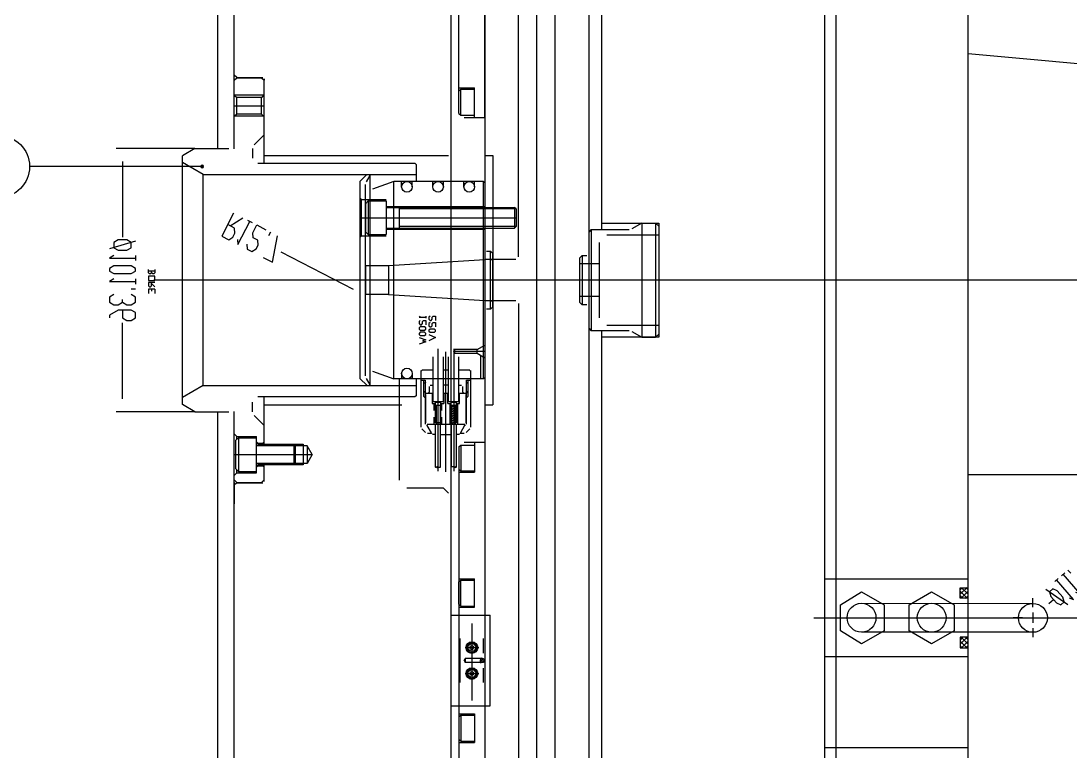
# Model space of a CAD drawing. Header units: millimetres. Extents: x -1 to 1014, y -756 to 757.
# Drawn here: x 357.1 to 465.7, y 168.8 to 244.4 of the extents above; entities that cross this region are included whole.
import ezdxf

# ---------------------------------------------------------------- set-up
doc = ezdxf.new("R2010")
doc.units = ezdxf.units.MM

# ---------------------------------------------------------------- blocks, each defined once
blk = doc.blocks.new('blockName2')
for points in [[(377.481, 231.182), (377.481, 405.569)], [(379.186, 231.182), (379.186, 405.569)], [(417.188, 307.677), (417.188, 222.811)], [(405.103, 306.066), (405.103, 129.081)], [(415.845, 306.066), (415.845, 129.081)], [(408.594, 219.991), (408.594, 295.457)], [(410.474, 137.724), (410.474, 295.457)], [(412.354, 295.457), (412.354, 139.69)], [(401.611, 142.375), (401.611, 292.819)], [(440.285, 145.377), (440.285, 289.865)], [(441.466, 145.33), (441.466, 289.818)], [(455.088, 145.377), (455.088, 289.818)], [(405.103, 234.359), (405.103, 279.478)], [(402.417, 234.815), (402.417, 279.021)], [(491.064, 237.716), (455.088, 240.995)], [(379.455, 238.522), (379.186, 238.79)], [(379.186, 238.24), (379.455, 238.508)], [(379.186, 231.157), (379.186, 238.24)], [(379.455, 238.522), (382.14, 238.522)], [(379.455, 238.508), (382.006, 238.508)], [(382.006, 238.508), (382.275, 238.24)], [(382.275, 238.387), (382.275, 238.24)], [(382.275, 229.659), (382.275, 238.24)], [(402.417, 237.447), (404.028, 237.447)], [(402.417, 237.125), (402.605, 237.313)], [(402.417, 234.815), (402.417, 237.125)], [(402.605, 234.627), (402.605, 237.313)], [(402.605, 237.313), (404.028, 237.313)], [(404.028, 234.359), (404.028, 237.447)], [(379.186, 236.719), (379.431, 236.474)], [(382.197, 236.689), (379.186, 236.689)], [(379.431, 234.755), (379.431, 236.474)], [(381.982, 236.474), (379.431, 236.474)], [(382.251, 236.742), (381.982, 236.474)], [(381.982, 234.755), (381.982, 236.474)], [(379.186, 235.614), (382.275, 235.614)], [(379.431, 234.755), (379.186, 234.51)], [(381.982, 234.755), (379.431, 234.755)], [(381.982, 234.755), (382.251, 234.486)], [(402.417, 234.815), (402.605, 234.627)], [(382.197, 234.54), (379.186, 234.54)], [(402.605, 234.627), (404.028, 234.627)], [(405.103, 234.359), (402.98, 234.359)], [(382.275, 232.613), (381.223, 231.562)], [(375.097, 231.184), (366.963, 231.184)], [(375.097, 231.184), (373.815, 230.444)], [(373.815, 204.703), (373.815, 230.444)], [(375.097, 231.184), (378.618, 231.184)], [(381.066, 231.182), (381.066, 230.196)], [(382.328, 230.465), (396.509, 230.465)], [(382.409, 230.465), (401.343, 230.465)], [(405.108, 230.465), (405.914, 230.465)], [(405.914, 230.465), (405.914, 204.682)], [(375.588, 229.327), (358.006, 229.327)], [(367.634, 229.842), (367.634, 222.005)], [(375.963, 228.484), (373.815, 229.725)], [(375.722, 229.327), (375.588, 229.327)], [(381.603, 229.659), (397.851, 229.659)], [(397.851, 229.659), (397.986, 229.525)], [(397.986, 229.538), (397.986, 227.779)], [(375.963, 206.663), (375.963, 228.484)], [(375.963, 228.484), (397.986, 228.484)], [(392.856, 228.45), (392.212, 227.806)], [(393.219, 228.41), (392.834, 227.744)], [(393.178, 228.45), (393.219, 228.41)], [(393.219, 228.41), (393.219, 206.737)], [(392.211, 207.368), (392.211, 227.806)], [(392.762, 207.671), (392.762, 227.476)], [(395.703, 227.779), (393.48, 226.97)], [(395.703, 207.368), (395.703, 227.779)], [(404.968, 227.779), (395.703, 227.779)], [(396.495, 227.228), (396.495, 227.779)], [(397.596, 227.228), (397.596, 227.779)], [(399.718, 227.228), (399.718, 227.779)], [(400.819, 227.228), (400.819, 227.779)], [(402.941, 227.228), (402.941, 227.779)], [(404.042, 227.228), (404.042, 227.779)], [(404.968, 207.368), (404.968, 227.779)], [(404.968, 227.779), (405.103, 227.645)], [(405.103, 227.645), (405.103, 207.502)], [(392.212, 226.045), (392.346, 225.91)], [(392.346, 222.15), (392.346, 225.911)], [(392.346, 225.91), (394.903, 225.91)], [(392.754, 225.479), (393.049, 225.775)], [(392.754, 225.479), (392.754, 222.579)], [(393.049, 225.775), (394.903, 225.775)], [(393.049, 225.775), (393.049, 222.283)], [(394.903, 225.775), (394.903, 222.283)], [(394.903, 225.197), (405.103, 225.197)], [(394.903, 225.103), (408.17, 225.103)], [(396.245, 225.103), (396.245, 222.955)], [(408.331, 224.942), (396.245, 224.942)], [(408.331, 224.942), (408.17, 225.103)], [(408.17, 225.103), (408.17, 222.955)], [(408.331, 224.942), (408.331, 223.116)], [(379.116, 224.507), (377.888, 222.119), (378.604, 221.75), (379.048, 222.026), (379.252, 222.424), (379.218, 222.945), (378.502, 223.313)], [(378.741, 223.19), (380.071, 224.016)], [(380.549, 223.77), (381.027, 223.524)], [(392.211, 224.029), (408.331, 224.029)], [(379.525, 221.78), (379.559, 221.259), (380.788, 223.647)], [(380.481, 221.289), (380.515, 220.768), (380.992, 220.522), (381.436, 220.797), (381.641, 221.195), (381.607, 221.716), (381.129, 221.962), (381.095, 222.483), (381.504, 223.279), (382.46, 222.787)], [(394.903, 222.955), (408.17, 222.955)], [(394.903, 222.861), (405.103, 222.861)], [(408.331, 223.116), (396.245, 223.116)], [(408.331, 223.116), (408.17, 222.955)], [(416.114, 222.81), (415.845, 222.542)], [(416.114, 222.811), (416.114, 212.337)], [(416.114, 222.811), (420.052, 222.811)], [(417.188, 223.482), (423.096, 223.482)], [(421.351, 223.482), (420.312, 222.882)], [(421.351, 223.482), (422.774, 223.482)], [(421.351, 223.482), (421.351, 211.665)], [(423.096, 223.159), (422.774, 223.482)], [(422.774, 223.482), (422.774, 211.665)], [(423.096, 223.482), (423.096, 211.665)], [(423.096, 223.159), (423.096, 211.987)], [(368.977, 221.602), (366.291, 220.796)], [(368.529, 221.468), (368.082, 221.736), (367.186, 221.736), (366.739, 221.468), (366.739, 220.931), (367.186, 220.662), (368.082, 220.662), (368.529, 220.931), (368.529, 221.468)], [(382.186, 219.908), (383.142, 219.416), (383.654, 222.173)], [(382.937, 222.542), (382.733, 222.144)], [(392.212, 222.016), (392.346, 222.151)], [(392.346, 222.15), (394.903, 222.15)], [(392.754, 222.579), (393.049, 222.283)], [(393.049, 222.283), (394.903, 222.283)], [(417.725, 222.273), (423.096, 222.273)], [(405.712, 220.528), (405.291, 220.528)], [(405.645, 220.528), (405.645, 214.619)], [(405.914, 220.326), (405.712, 220.528)], [(416.919, 221.468), (416.919, 213.679)], [(366.739, 220.125), (366.291, 219.856), (368.977, 219.856)], [(368.977, 220.125), (368.977, 219.588)], [(383.995, 220.488), (391.498, 216.628)], [(405.645, 219.722), (395.135, 219.051)], [(408.325, 219.722), (405.103, 219.722)], [(405.645, 219.722), (405.914, 219.722)], [(405.914, 214.821), (405.914, 220.326)], [(415.174, 220.131), (414.905, 219.863)], [(414.905, 219.863), (414.905, 215.284)], [(415.174, 220.132), (415.641, 220.132)], [(415.174, 220.131), (415.174, 215.015)], [(368.977, 218.782), (368.529, 219.051), (366.739, 219.051), (366.291, 218.782), (366.291, 218.514), (366.739, 218.245), (368.529, 218.245), (368.977, 218.514), (368.977, 218.782)], [(370.634, 218.328), (370.522, 218.216), (370.41, 218.216), (370.298, 218.328), (370.298, 218.664)], [(370.298, 218.552), (370.97, 218.552)], [(370.97, 218.664), (370.97, 218.328), (370.858, 218.216), (370.746, 218.216), (370.634, 218.328), (370.634, 218.552)], [(392.795, 216.096), (392.795, 219.051)], [(395.135, 219.051), (392.795, 219.051)], [(395.135, 219.051), (395.135, 216.096)], [(414.905, 219.279), (416.919, 219.279)], [(366.739, 217.708), (366.291, 217.439), (368.977, 217.439)], [(368.977, 217.708), (368.977, 217.171)], [(370.97, 217.993), (370.298, 217.993), (370.298, 217.545), (370.97, 217.545), (370.97, 217.993)], [(370.97, 217.321), (370.298, 217.321), (370.298, 216.986), (370.41, 216.874), (370.522, 216.874), (370.634, 216.986), (370.634, 217.321)], [(653.412, 217.574), (370.859, 217.574)], [(373.815, 217.574), (373.815, 217.574)], [(405.914, 217.574), (373.815, 217.574)], [(423.919, 217.574), (376.712, 217.574)], [(405.103, 217.574), (405.103, 217.574)], [(415.845, 217.574), (415.845, 217.574)], [(368.977, 216.634), (368.529, 216.634)], [(370.97, 216.65), (370.298, 216.65), (370.298, 216.202)], [(370.634, 217.209), (370.97, 216.874)], [(370.634, 216.65), (370.634, 216.426)], [(370.97, 216.65), (370.97, 216.202)], [(366.739, 216.096), (366.291, 215.828), (366.291, 215.291), (366.739, 215.022), (367.186, 215.022), (367.634, 215.291), (367.634, 215.559)], [(367.634, 215.291), (368.082, 215.022), (368.529, 215.022), (368.977, 215.291), (368.977, 215.828), (368.529, 216.096)], [(395.135, 216.096), (392.795, 216.096)], [(395.135, 216.096), (405.645, 215.425)], [(408.325, 215.425), (405.103, 215.425)], [(405.645, 215.425), (405.914, 215.425)], [(408.594, 215.156), (408.594, 139.69)], [(416.919, 215.868), (414.905, 215.868)], [(414.905, 215.284), (415.174, 215.015)], [(367.634, 214.485), (367.634, 213.679), (368.082, 213.411), (368.529, 213.411), (368.977, 213.679), (368.977, 214.217), (368.529, 214.485), (367.186, 214.485), (366.291, 213.948), (366.291, 213.679)], [(405.291, 214.619), (405.712, 214.619)], [(405.914, 214.821), (405.712, 214.619)], [(415.641, 215.015), (415.174, 215.015)], [(367.634, 205.306), (367.634, 213.142)], [(398.429, 213.862), (398.318, 213.75), (398.989, 213.75)], [(398.429, 213.414), (398.318, 213.302), (398.318, 213.078), (398.429, 212.967), (398.541, 212.967), (398.653, 213.078), (398.653, 213.302), (398.765, 213.414), (398.989, 213.414), (398.989, 212.967)], [(398.989, 213.862), (398.989, 213.638)], [(399.437, 213.862), (399.325, 213.75), (399.325, 213.526), (399.437, 213.414), (399.548, 213.414), (399.66, 213.526), (399.66, 213.75), (399.772, 213.862), (399.996, 213.862), (399.996, 213.414)], [(399.437, 213.19), (399.325, 213.078), (399.325, 212.855), (399.437, 212.743), (399.548, 212.743), (399.66, 212.855), (399.66, 213.078), (399.772, 213.19), (399.996, 213.19), (399.996, 212.743)], [(398.989, 212.631), (398.877, 212.743), (398.429, 212.743), (398.318, 212.631), (398.318, 212.519), (398.429, 212.407), (398.877, 212.407), (398.989, 212.519), (398.989, 212.631)], [(398.989, 212.071), (398.877, 212.183), (398.429, 212.183), (398.318, 212.071), (398.318, 211.959), (398.429, 211.847), (398.877, 211.847), (398.989, 211.959), (398.989, 212.071)], [(399.996, 212.407), (399.884, 212.519), (399.437, 212.519), (399.325, 212.407), (399.325, 212.295), (399.437, 212.183), (399.884, 212.183), (399.996, 212.295), (399.996, 212.407)], [(399.325, 211.959), (399.996, 211.624), (399.325, 211.288)], [(415.845, 212.605), (416.114, 212.336)], [(420.052, 212.337), (416.114, 212.337)], [(417.188, 212.337), (417.188, 127.47)], [(423.096, 212.874), (417.725, 212.874)], [(420.312, 212.265), (421.351, 211.665)], [(422.774, 211.665), (423.096, 211.987)], [(398.318, 211.624), (398.989, 211.4), (398.653, 211.288), (398.989, 211.176), (398.318, 210.952)], [(404.306, 210.403), (405.097, 210.859)], [(423.096, 211.665), (417.188, 211.665)], [(421.351, 211.665), (422.774, 211.665)], [(399.731, 209.651), (399.731, 205.032)], [(400.268, 197.806), (400.268, 210.467)], [(400.806, 209.651), (400.806, 205.032)], [(401.074, 197.747), (401.074, 210.143)], [(401.343, 205.032), (401.343, 209.651)], [(401.999, 210.403), (401.874, 210.188)], [(401.874, 210.188), (401.999, 209.973)], [(405.097, 210.188), (401.874, 210.188)], [(401.88, 210.467), (401.88, 197.806)], [(401.999, 209.973), (401.999, 210.403)], [(404.306, 210.403), (401.999, 210.403)], [(404.306, 209.973), (401.999, 209.973)], [(402.417, 205.032), (402.417, 209.651)], [(404.306, 209.973), (404.306, 210.403)], [(405.097, 209.517), (404.306, 209.973)], [(404.641, 209.78), (404.641, 207.368)], [(401.074, 207.42), (401.074, 209.382)], [(393.483, 208.176), (395.703, 207.368)], [(396.495, 207.919), (396.495, 207.368)], [(397.596, 207.919), (397.596, 207.368)], [(398.523, 208.174), (398.657, 208.308)], [(398.523, 207.368), (398.523, 208.228)], [(398.523, 207.234), (398.523, 208.228)], [(398.603, 208.308), (399.731, 208.308)], [(400.806, 208.308), (401.343, 208.308)], [(402.417, 208.308), (403.545, 208.308)], [(403.625, 208.174), (403.491, 208.308)], [(403.626, 208.228), (403.626, 207.368)], [(403.626, 208.228), (403.626, 207.234)], [(404.968, 207.368), (405.103, 207.502)], [(375.963, 206.663), (373.815, 205.423)], [(375.963, 206.663), (397.986, 206.663)], [(392.211, 207.368), (392.883, 206.697)], [(392.834, 207.403), (393.219, 206.737)], [(393.219, 206.737), (393.178, 206.697)], [(404.968, 207.368), (395.703, 207.368)], [(396.24, 207.368), (396.24, 196.894)], [(397.986, 207.368), (397.986, 205.623)], [(398.523, 202.377), (398.523, 207.234)], [(398.523, 207.234), (398.926, 207.234)], [(398.791, 205.522), (398.791, 207.234)], [(398.993, 206.983), (398.791, 206.867)], [(398.926, 207.234), (398.926, 202.668)], [(399.328, 206.562), (399.328, 205.992)], [(399.463, 206.697), (399.731, 206.697)], [(401.343, 206.697), (400.806, 206.697)], [(402.417, 206.697), (402.686, 206.697)], [(402.82, 205.992), (402.82, 206.562)], [(403.357, 206.867), (403.156, 206.983)], [(403.223, 207.234), (403.626, 207.234)], [(403.223, 202.668), (403.223, 207.234)], [(403.357, 207.234), (403.357, 205.522)], [(403.626, 207.234), (403.626, 202.377)], [(397.851, 205.488), (381.603, 205.488)], [(382.275, 200.607), (382.275, 205.488)], [(397.986, 205.623), (397.851, 205.488)], [(398.993, 205.891), (398.791, 206.092)], [(398.791, 205.522), (398.926, 205.387)], [(398.993, 205.891), (399.731, 205.891)], [(398.993, 202.802), (398.993, 205.757)], [(399.228, 205.891), (399.328, 205.992)], [(399.664, 205.891), (399.664, 204.817)], [(400.805, 205.891), (401.343, 205.891)], [(400.873, 205.891), (400.873, 204.817)], [(401.276, 204.817), (401.276, 205.891)], [(402.417, 205.891), (403.156, 205.891)], [(402.484, 204.817), (402.484, 205.891)], [(402.82, 205.992), (402.921, 205.891)], [(403.357, 206.092), (403.156, 205.891)], [(403.156, 202.802), (403.156, 205.757)], [(403.223, 205.387), (403.357, 205.522)], [(375.097, 203.963), (373.815, 204.703)], [(381.066, 203.965), (381.066, 204.951)], [(382.328, 204.682), (396.509, 204.682)], [(382.409, 204.682), (396.24, 204.682)], [(399.664, 204.817), (400, 204.817)], [(399.731, 205.032), (400.806, 205.032)], [(399.866, 204.098), (399.866, 204.817)], [(400, 202.802), (400, 204.943)], [(400.47, 204.922), (400.067, 204.922)], [(400.47, 204.615), (400.067, 204.615)], [(400.067, 204.615), (400.067, 202.668)], [(400.47, 204.615), (400.47, 202.668)], [(400.537, 202.802), (400.537, 204.943)], [(400.537, 204.817), (400.873, 204.817)], [(400.671, 204.098), (400.671, 204.817)], [(401.276, 204.817), (401.611, 204.817)], [(401.343, 205.032), (402.417, 205.032)], [(401.477, 204.817), (401.477, 202.668)], [(402.081, 204.922), (401.678, 204.922)], [(401.678, 202.668), (401.678, 204.615)], [(402.081, 204.615), (401.678, 204.615)], [(401.678, 204.388), (401.906, 204.615)], [(401.678, 204.146), (402.081, 204.549)], [(401.678, 203.905), (402.081, 204.308)], [(402.081, 202.668), (402.081, 204.615)], [(402.148, 204.943), (402.148, 202.802)], [(402.148, 204.817), (402.484, 204.817)], [(402.283, 204.817), (402.283, 202.668)], [(405.108, 204.682), (405.914, 204.682)], [(375.097, 203.963), (366.963, 203.963)], [(375.097, 203.963), (378.618, 203.963)], [(377.481, 29.578), (377.481, 203.965)], [(379.186, 196.908), (379.186, 203.99)], [(379.186, 29.578), (379.186, 203.965)], [(382.275, 202.534), (381.223, 203.585)], [(399.866, 202.668), (399.866, 203.387)], [(400.671, 202.668), (400.671, 203.387)], [(401.678, 203.664), (402.081, 204.067)], [(401.678, 203.423), (402.081, 203.826)], [(401.678, 203.182), (402.081, 203.584)], [(401.678, 202.94), (402.081, 203.343)], [(398.601, 202.187), (398.981, 201.807)], [(399.153, 202.534), (399.06, 202.534)], [(399.127, 202.668), (403.021, 202.668)], [(399.579, 201.795), (399.145, 202.547)], [(400.537, 202.802), (400, 202.802)], [(400.013, 198.24), (400.013, 202.668)], [(400.524, 198.24), (400.524, 202.668)], [(401.678, 202.802), (401.611, 202.802)], [(401.625, 202.668), (401.625, 198.24)], [(401.678, 202.699), (402.081, 203.102)], [(401.889, 202.668), (402.081, 202.861)], [(402.148, 202.802), (402.081, 202.802)], [(402.135, 202.668), (402.135, 198.24)], [(403.003, 202.547), (402.569, 201.795)], [(403.088, 202.534), (402.996, 202.534)], [(403.167, 201.807), (403.547, 202.187)], [(379.455, 201.413), (379.186, 201.682)], [(379.321, 200.983), (379.616, 201.279)], [(379.321, 200.983), (379.321, 198.083)], [(379.455, 201.117), (379.455, 201.413)], [(379.455, 201.413), (381.469, 201.413)], [(379.616, 201.279), (381.469, 201.279)], [(379.616, 201.279), (379.616, 197.787)], [(381.469, 197.653), (381.469, 201.413)], [(399.597, 201.728), (399.171, 201.728)], [(399.597, 201.728), (399.597, 201.675)], [(400.013, 201.594), (399.678, 201.594)], [(400.524, 201.594), (401.625, 201.594)], [(402.471, 201.594), (402.135, 201.594)], [(402.551, 201.675), (402.551, 201.728)], [(402.977, 201.728), (402.551, 201.728)], [(381.469, 200.836), (381.603, 200.701)], [(386.716, 200.446), (381.469, 200.446)], [(381.603, 200.701), (382.14, 200.701)], [(381.603, 200.607), (381.603, 200.701)], [(381.603, 200.607), (382.677, 200.607)], [(382.14, 200.701), (382.275, 200.836)], [(382.14, 200.607), (382.14, 200.701)], [(382.684, 200.607), (386.309, 200.607)], [(385.497, 200.446), (385.336, 200.607)], [(385.336, 200.607), (385.336, 198.459)], [(385.497, 200.446), (385.497, 198.62)], [(386.303, 200.607), (386.303, 198.459)], [(386.71, 200.446), (386.71, 198.62)], [(387.237, 199.533), (386.71, 200.446)], [(402.417, 200.332), (402.605, 200.52)], [(402.417, 200.332), (402.417, 156.126)], [(402.417, 200.332), (402.417, 198.022)], [(402.605, 200.52), (404.028, 200.52)], [(402.605, 200.52), (402.605, 197.834)], [(405.103, 200.788), (402.98, 200.788)], [(404.028, 200.788), (404.028, 197.7)], [(379.186, 199.533), (387.237, 199.533)], [(387.238, 199.533), (386.71, 198.62)], [(379.321, 198.083), (379.616, 197.787)], [(379.455, 197.653), (379.455, 197.949)], [(379.616, 197.787), (381.469, 197.787)], [(386.717, 198.62), (381.469, 198.62)], [(381.603, 198.365), (381.469, 198.23)], [(381.603, 198.365), (381.603, 198.459)], [(386.303, 198.459), (381.603, 198.459)], [(381.603, 198.365), (382.14, 198.365)], [(382.14, 198.365), (382.14, 198.459)], [(382.14, 198.365), (382.275, 198.23)], [(382.275, 196.908), (382.275, 198.459)], [(385.497, 198.62), (385.336, 198.459)], [(400.013, 198.24), (400.141, 198.308), (400.268, 198.24), (400.141, 198.173), (400.013, 198.24)], [(400.524, 198.24), (400.46, 198.182), (400.332, 198.182), (400.268, 198.24)], [(401.625, 198.24), (401.688, 198.299), (401.816, 198.299), (401.88, 198.24)], [(401.88, 198.24), (402.007, 198.308), (402.135, 198.24), (402.007, 198.173), (401.88, 198.24)], [(402.417, 198.022), (402.605, 197.834)], [(402.417, 197.7), (404.028, 197.7)], [(402.605, 197.834), (404.028, 197.834)], [(379.455, 197.653), (379.186, 197.384)], [(379.186, 196.908), (379.455, 196.639)], [(379.186, 196.639), (379.186, 194.452)], [(379.455, 196.625), (379.186, 196.357)], [(379.455, 197.653), (381.469, 197.653)], [(379.455, 196.639), (382.006, 196.639)], [(379.455, 196.626), (382.14, 196.626)], [(382.006, 196.639), (382.275, 196.908)], [(382.275, 196.76), (382.275, 196.907)], [(491.064, 197.431), (455.088, 197.431)], [(397.046, 196.088), (400.806, 196.088)], [(400.806, 196.088), (401.343, 195.551)], [(464.752, 187.001), (465.09, 187.295)], [(466.22, 185.312), (466.682, 185.121), (464.921, 187.148)], [(465.428, 187.589), (465.721, 187.251)], [(402.417, 186.689), (404.028, 186.689)], [(402.417, 186.366), (402.605, 186.554)], [(402.417, 184.057), (402.417, 186.366)], [(402.605, 183.869), (402.605, 186.554)], [(402.605, 186.554), (404.028, 186.554)], [(404.028, 183.734), (404.028, 186.689)], [(440.285, 186.689), (455.088, 186.689)], [(454.282, 185.081), (454.966, 185.765)], [(454.282, 185.556), (454.491, 185.765)], [(454.282, 184.69), (454.282, 185.765)], [(454.282, 185.765), (455.088, 185.765)], [(455.088, 185.083), (454.407, 185.765)], [(455.088, 185.558), (454.881, 185.765)], [(464.076, 186.414), (464.414, 186.708)], [(465.544, 184.725), (466.006, 184.534), (464.245, 186.561)], [(446.403, 181.317), (444.077, 179.974), (441.912, 181.317), (441.912, 184.003), (444.077, 185.346), (446.403, 184.003), (446.403, 181.317)], [(453.654, 181.317), (451.328, 179.974), (449.002, 181.317), (449.002, 184.003), (451.328, 185.346), (453.654, 184.003), (453.654, 181.317)], [(455.006, 184.69), (454.282, 185.414)], [(454.531, 184.69), (454.282, 184.94)], [(455.088, 184.69), (454.282, 184.69)], [(454.366, 184.69), (455.088, 185.412)], [(454.841, 184.69), (455.088, 184.937)], [(461.802, 183.734), (461.802, 184.69)], [(463.147, 185.607), (465.415, 184.02)], [(463.525, 185.343), (463.649, 184.858), (464.237, 184.182), (464.699, 183.991), (465.037, 184.285), (464.912, 184.769), (464.325, 185.445), (463.863, 185.636), (463.525, 185.343)], [(402.417, 184.057), (402.605, 183.869)], [(402.417, 183.734), (404.028, 183.734)], [(402.605, 183.869), (404.028, 183.869)], [(444.077, 184.153), (461.802, 184.136)], [(463.943, 184.52), (463.436, 184.08)], [(401.611, 182.929), (405.64, 182.929)], [(405.64, 173.529), (405.64, 182.929)], [(439.129, 182.66), (463.744, 182.66)], [(454.569, 182.66), (471.25, 182.66)], [(460.728, 182.66), (459.772, 182.66)], [(461.265, 182.66), (462.339, 182.66)], [(461.802, 183.197), (461.802, 182.123)], [(462.876, 182.66), (463.832, 182.66)], [(403.76, 182.056), (403.76, 174.091)], [(461.802, 181.586), (461.802, 180.63)], [(402.551, 175.946), (402.551, 180.512)], [(404.968, 179), (404.968, 180.512)], [(461.802, 181.15), (444.075, 181.167)], [(454.531, 180.63), (454.282, 180.381)], [(455.006, 180.63), (454.282, 179.906)], [(455.088, 180.63), (454.282, 180.63)], [(454.282, 180.63), (454.282, 179.555)], [(454.366, 180.63), (455.088, 179.908)], [(454.841, 180.63), (455.088, 180.383)], [(403.055, 179.572), (404.467, 179.572)], [(454.282, 180.239), (454.966, 179.555)], [(454.282, 179.764), (454.491, 179.555)], [(454.282, 179.555), (455.088, 179.555)], [(455.088, 180.237), (454.407, 179.555)], [(455.088, 179.762), (454.881, 179.555)], [(402.954, 178.229), (403.078, 178.444)], [(402.954, 178.229), (403.078, 178.014)], [(403.078, 178.444), (403.078, 178.014)], [(404.661, 178.444), (403.078, 178.444)], [(404.652, 178.28), (404.81, 178.437)], [(404.73, 178.483), (404.661, 178.444)], [(404.661, 178.444), (404.661, 178.014)], [(404.861, 178.444), (404.661, 178.444)], [(404.678, 178.116), (404.974, 178.412)], [(404.781, 178.029), (405.06, 178.308)], [(405.076, 178.659), (405.103, 178.659)], [(405.103, 178.229), (405.103, 178.229)], [(440.285, 178.632), (455.088, 178.632)], [(404.661, 178.014), (403.078, 178.014)], [(404.73, 177.974), (404.661, 178.014)], [(404.861, 178.014), (404.661, 178.014)], [(404.968, 175.946), (404.968, 177.457)], [(405.076, 177.799), (405.103, 177.799)], [(403.055, 176.886), (404.467, 176.886)], [(401.611, 173.529), (405.64, 173.529)], [(402.417, 172.723), (404.028, 172.723)], [(404.028, 172.723), (404.028, 169.769)], [(402.417, 172.401), (402.605, 172.589)], [(402.417, 172.401), (402.417, 170.091)], [(402.605, 172.589), (402.605, 169.903)], [(402.605, 172.589), (404.028, 172.589)], [(402.417, 170.091), (402.605, 169.903)], [(402.417, 169.769), (404.028, 169.769)], [(402.605, 169.903), (404.028, 169.903)], [(440.285, 169.232), (455.088, 169.232)]]:
    blk.add_lwpolyline(points)
for points in [[(375.761, 229.422), (375.722, 229.327), (375.856, 229.327), (375.856, 229.327)], [(375.722, 229.327), (375.761, 229.232), (375.856, 229.327), (375.856, 229.327)], [(375.856, 229.461), (375.761, 229.422), (375.856, 229.327), (375.856, 229.327)], [(375.761, 229.232), (375.856, 229.193), (375.856, 229.327), (375.856, 229.327)], [(375.951, 229.422), (375.856, 229.461), (375.856, 229.327), (375.856, 229.327)], [(375.991, 229.327), (375.951, 229.422), (375.856, 229.327), (375.856, 229.327)], [(375.856, 229.193), (375.951, 229.232), (375.856, 229.327), (375.856, 229.327)], [(375.951, 229.232), (375.991, 229.327), (375.856, 229.327), (375.856, 229.327)]]:
    blk.add_lwpolyline(points, close=True)
for centre, radius in [((354.784, 229.327), 3.2228), ((397.046, 227.228), 0.5506), ((400.268, 227.228), 0.5506), ((403.491, 227.228), 0.5506), ((397.046, 207.919), 0.5506), ((444.077, 182.66), 1.4932), ((451.328, 182.66), 1.4932), ((461.802, 182.643), 1.4932), ((461.802, 182.643), 1.4932), ((403.76, 179.572), 0.6043), ((403.76, 179.572), 0.5371), ((403.76, 179.572), 0.4028), ((403.76, 179.572), 0.2014), ((404.861, 178.229), 0.2149), ((403.76, 176.886), 0.6043), ((403.76, 176.886), 0.5371), ((403.76, 176.886), 0.4028), ((403.76, 176.886), 0.2014)]:
    blk.add_circle(centre, radius)

msp = doc.modelspace()

# ---------------------------------------------------------------- block references
msp.add_blockref('blockName2', (0, 0))

doc.saveas('drawing.dxf')
